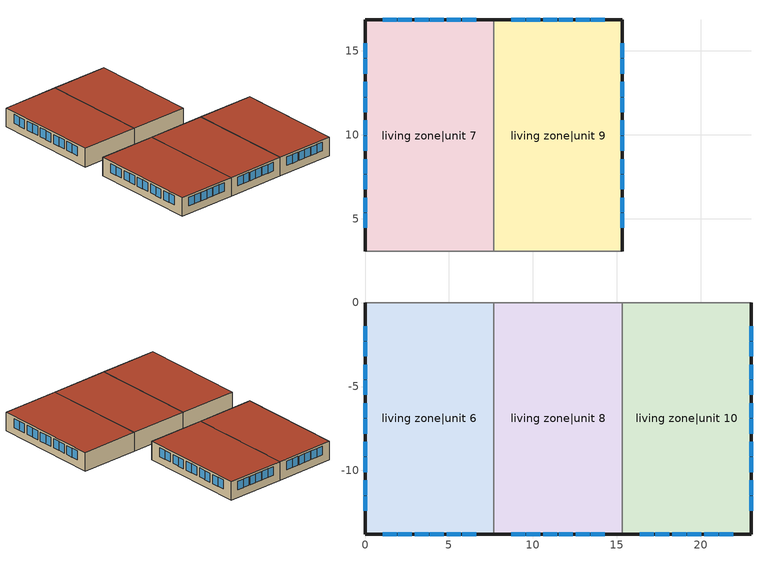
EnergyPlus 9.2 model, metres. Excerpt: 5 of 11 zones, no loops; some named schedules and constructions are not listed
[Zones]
living zone|unit 10
 floor to living zone|unit 5 (FloorFinUninsFin): 15.33,-13.8 15.33,0 22.99,0 22.99,-13.8 z2.44
 wall outside (WallExtInsFin): 15.33,-13.8 22.99,-13.8 22.99,0 z2.44:4.88
 wall adiabatic (WallIntFinUninsFin): 22.99,0 15.33,0 z2.44:4.88
 wall to living zone|unit 8 (WallIntFinUninsFin): 15.33,0 15.33,-13.8 z2.44:4.88
 window (WindowConstruction): 22.99,-12.4 22.99,-11.53 / 22.99,-2.27 22.99,-1.4 / 22.99,-11.47 22.99,-10.6 / 22.99,-10.1 22.99,-9.23 / 22.99,-9.17 22.99,-8.3 / 22.99,-7.8 22.99,-6.93 / 22.99,-6.87 22.99,-6 / 22.99,-5.5 22.99,-4.63 / 22.99,-4.57 22.99,-3.7 / 22.99,-3.2 22.99,-2.33 z3.41:4.57; 16.38,-13.8 17.21,-13.8 / 17.27,-13.8 18.11,-13.8 / 18.29,-13.8 19.13,-13.8 / 19.19,-13.8 20.03,-13.8 / 20.21,-13.8 21.05,-13.8 / 21.11,-13.8 21.94,-13.8 z3.46:4.57
 roof outside (RoofFinInsExt): 22.99,-13.8 22.99,0 15.33,0 15.33,-13.8 z4.88
living zone|unit 6
 floor to living zone (FloorFinUninsFin): 0,-13.8 0,0 7.66,0 7.66,-13.8 z2.44
 wall outside (WallExtInsFin): 0,0 0,-13.8 7.66,-13.8 z2.44:4.88
 wall adiabatic (WallIntFinUninsFin): 7.66,0 0,0 z2.44:4.88
 wall to living zone|unit 8 (WallIntFinUninsFin Reversed): 7.66,-13.8 7.66,0 z2.44:4.88
 window (WindowConstruction): 1.05,-13.8 1.89,-13.8 / 1.95,-13.8 2.78,-13.8 / 2.96,-13.8 3.8,-13.8 / 3.86,-13.8 4.7,-13.8 / 4.88,-13.8 5.72,-13.8 / 5.78,-13.8 6.62,-13.8 z3.46:4.57; 0,-1.4 0,-2.27 / 0,-11.53 0,-12.4 / 0,-2.33 0,-3.2 / 0,-3.7 0,-4.57 / 0,-4.63 0,-5.5 / 0,-6 0,-6.87 / 0,-6.93 0,-7.8 / 0,-8.3 0,-9.17 / 0,-9.23 0,-10.1 / 0,-10.6 0,-11.47 z3.41:4.57
 roof outside (RoofFinInsExt): 7.66,-13.8 7.66,0 0,0 0,-13.8 z4.88
living zone|unit 7
 floor to living zone|unit 2 (FloorFinUninsFin): 0,3.05 0,16.84 7.66,16.84 7.66,3.05 z2.44
 wall outside (WallExtInsFin): 7.66,16.84 0,16.84 0,3.05 z2.44:4.88
 wall to living zone|unit 9 (WallIntFinUninsFin Reversed): 7.66,3.05 7.66,16.84 z2.44:4.88
 wall adiabatic (WallIntFinUninsFin): 0,3.05 7.66,3.05 z2.44:4.88
 window (WindowConstruction): 0,15.44 0,14.57 / 0,5.32 0,4.45 / 0,14.51 0,13.64 / 0,13.15 0,12.28 / 0,12.21 0,11.34 / 0,10.85 0,9.98 / 0,9.92 0,9.04 / 0,8.55 0,7.68 / 0,7.62 0,6.75 / 0,6.25 0,5.38 z3.41:4.57; 6.62,16.84 5.78,16.84 / 5.72,16.84 4.88,16.84 / 4.7,16.84 3.86,16.84 / 3.8,16.84 2.96,16.84 / 2.78,16.84 1.95,16.84 / 1.89,16.84 1.05,16.84 z3.46:4.57
 roof outside (RoofFinInsExt): 7.66,3.05 7.66,16.84 0,16.84 0,3.05 z4.88
living zone|unit 8
 floor to living zone|unit 3 (FloorFinUninsFin): 7.66,-13.8 7.66,0 15.33,0 15.33,-13.8 z2.44
 wall outside (WallExtInsFin): 7.66,-13.8 15.33,-13.8 z2.44:4.88
 wall adiabatic (WallIntFinUninsFin): 15.33,0 7.66,0 z2.44:4.88
 window (WindowConstruction): 8.71,-13.8 9.55,-13.8 / 9.61,-13.8 10.45,-13.8 / 10.63,-13.8 11.47,-13.8 / 11.53,-13.8 12.36,-13.8 / 12.54,-13.8 13.38,-13.8 / 13.44,-13.8 14.28,-13.8 z3.46:4.57
 roof outside (RoofFinInsExt): 15.33,-13.8 15.33,0 7.66,0 7.66,-13.8 z4.88
living zone|unit 9
 floor to living zone|unit 4 (FloorFinUninsFin): 7.66,3.05 7.66,16.84 15.33,16.84 15.33,3.05 z2.44
 wall outside (WallExtInsFin): 15.33,3.05 15.33,16.84 7.66,16.84 z2.44:4.88
 wall adiabatic (WallIntFinUninsFin): 7.66,3.05 15.33,3.05 z2.44:4.88
 window (WindowConstruction): 14.28,16.84 13.44,16.84 / 13.38,16.84 12.54,16.84 / 12.36,16.84 11.53,16.84 / 11.47,16.84 10.63,16.84 / 10.45,16.84 9.61,16.84 / 9.55,16.84 8.71,16.84 z3.46:4.57; 15.33,4.45 15.33,5.32 / 15.33,14.57 15.33,15.44 / 15.33,5.38 15.33,6.25 / 15.33,6.75 15.33,7.62 / 15.33,7.68 15.33,8.55 / 15.33,9.04 15.33,9.92 / 15.33,9.98 15.33,10.85 / 15.33,11.34 15.33,12.21 / 15.33,12.28 15.33,13.15 / 15.33,13.64 15.33,14.51 z3.41:4.57
 roof outside (RoofFinInsExt): 15.33,3.05 15.33,16.84 7.66,16.84 7.66,3.05 z4.88
[Schedule:Week:Daily]
res ceil fan|unit 7 schedule Week Rule - Mar4-Mar31: res ceil fan|unit 7 schedule allday3, res ceil fan|unit 7 schedule allday3, res ceil fan|unit 7 schedule allday3, res ceil fan|unit 7 schedule allday3, res ceil fan|unit 7 schedule allday3, res ceil fan|unit 7 schedule allday3, res ceil fan|unit 7 schedule allday3, Schedule Day 11, Schedule Day 11, Schedule Day 11, Schedule Day 11, Schedule Day 11
res ceil fan|unit 7 schedule Week Rule - Apr1-Apr28: res ceil fan|unit 7 schedule allday4, res ceil fan|unit 7 schedule allday4, res ceil fan|unit 7 schedule allday4, res ceil fan|unit 7 schedule allday4, res ceil fan|unit 7 schedule allday4, res ceil fan|unit 7 schedule allday4, res ceil fan|unit 7 schedule allday4, Schedule Day 11, Schedule Day 11, Schedule Day 11, Schedule Day 11, Schedule Day 11
res ceil fan|unit 7 schedule Week Rule - Apr29-May5: res ceil fan|unit 7 schedule allday4, res ceil fan|unit 7 schedule allday4, res ceil fan|unit 7 schedule allday5, res ceil fan|unit 7 schedule allday5, res ceil fan|unit 7 schedule allday5, res ceil fan|unit 7 schedule allday5, res ceil fan|unit 7 schedule allday5, Schedule Day 11, Schedule Day 11, Schedule Day 11, Schedule Day 11, Schedule Day 11
res ceil fan|unit 7 schedule Week Rule - May6-May26: res ceil fan|unit 7 schedule allday5, res ceil fan|unit 7 schedule allday5, res ceil fan|unit 7 schedule allday5, res ceil fan|unit 7 schedule allday5, res ceil fan|unit 7 schedule allday5, res ceil fan|unit 7 schedule allday5, res ceil fan|unit 7 schedule allday5, Schedule Day 11, Schedule Day 11, Schedule Day 11, Schedule Day 11, Schedule Day 11
res ceil fan|unit 7 schedule Week Rule - May27-Jun2: res ceil fan|unit 7 schedule allday5, res ceil fan|unit 7 schedule allday5, res ceil fan|unit 7 schedule allday5, res ceil fan|unit 7 schedule allday5, res ceil fan|unit 7 schedule allday5, res ceil fan|unit 7 schedule allday6, res ceil fan|unit 7 schedule allday6, Schedule Day 11, Schedule Day 11, Schedule Day 11, Schedule Day 11, Schedule Day 11
res ceil fan|unit 7 schedule Week Rule - Jun3-Jun30: res ceil fan|unit 7 schedule allday6, res ceil fan|unit 7 schedule allday6, res ceil fan|unit 7 schedule allday6, res ceil fan|unit 7 schedule allday6, res ceil fan|unit 7 schedule allday6, res ceil fan|unit 7 schedule allday6, res ceil fan|unit 7 schedule allday6, Schedule Day 11, Schedule Day 11, Schedule Day 11, Schedule Day 11, Schedule Day 11
res ceil fan|unit 7 schedule Week Rule - Jul1-Jul28: res ceil fan|unit 7 schedule allday7, res ceil fan|unit 7 schedule allday7, res ceil fan|unit 7 schedule allday7, res ceil fan|unit 7 schedule allday7, res ceil fan|unit 7 schedule allday7, res ceil fan|unit 7 schedule allday7, res ceil fan|unit 7 schedule allday7, Schedule Day 11, Schedule Day 11, Schedule Day 11, Schedule Day 11, Schedule Day 11
res ceil fan|unit 7 schedule Week Rule - Jul29-Aug4: res ceil fan|unit 7 schedule allday7, res ceil fan|unit 7 schedule allday7, res ceil fan|unit 7 schedule allday7, res ceil fan|unit 7 schedule allday8, res ceil fan|unit 7 schedule allday8, res ceil fan|unit 7 schedule allday8, res ceil fan|unit 7 schedule allday8, Schedule Day 11, Schedule Day 11, Schedule Day 11, Schedule Day 11, Schedule Day 11
res ceil fan|unit 7 schedule Week Rule - Aug5-Aug25: res ceil fan|unit 7 schedule allday8, res ceil fan|unit 7 schedule allday8, res ceil fan|unit 7 schedule allday8, res ceil fan|unit 7 schedule allday8, res ceil fan|unit 7 schedule allday8, res ceil fan|unit 7 schedule allday8, res ceil fan|unit 7 schedule allday8, Schedule Day 11, Schedule Day 11, Schedule Day 11, Schedule Day 11, Schedule Day 11
res ceil fan|unit 7 schedule Week Rule - Aug26-Sep1: res ceil fan|unit 7 schedule allday8, res ceil fan|unit 7 schedule allday8, res ceil fan|unit 7 schedule allday8, res ceil fan|unit 7 schedule allday8, res ceil fan|unit 7 schedule allday8, res ceil fan|unit 7 schedule allday8, res ceil fan|unit 7 schedule allday9, Schedule Day 11, Schedule Day 11, Schedule Day 11, Schedule Day 11, Schedule Day 11
res ceil fan|unit 7 schedule Week Rule - Sep2-Sep29: res ceil fan|unit 7 schedule allday9, res ceil fan|unit 7 schedule allday9, res ceil fan|unit 7 schedule allday9, res ceil fan|unit 7 schedule allday9, res ceil fan|unit 7 schedule allday9, res ceil fan|unit 7 schedule allday9, res ceil fan|unit 7 schedule allday9, Schedule Day 11, Schedule Day 11, Schedule Day 11, Schedule Day 11, Schedule Day 11
res ceil fan|unit 7 schedule Week Rule - Sep30-Oct6: res ceil fan|unit 7 schedule allday9, res ceil fan|unit 7 schedule allday10, res ceil fan|unit 7 schedule allday10, res ceil fan|unit 7 schedule allday10, res ceil fan|unit 7 schedule allday10, res ceil fan|unit 7 schedule allday10, res ceil fan|unit 7 schedule allday10, Schedule Day 11, Schedule Day 11, Schedule Day 11, Schedule Day 11, Schedule Day 11
res ceil fan|unit 7 schedule Week Rule - Oct7-Oct27: res ceil fan|unit 7 schedule allday10, res ceil fan|unit 7 schedule allday10, res ceil fan|unit 7 schedule allday10, res ceil fan|unit 7 schedule allday10, res ceil fan|unit 7 schedule allday10, res ceil fan|unit 7 schedule allday10, res ceil fan|unit 7 schedule allday10, Schedule Day 11, Schedule Day 11, Schedule Day 11, Schedule Day 11, Schedule Day 11
res ceil fan|unit 7 schedule Week Rule - Oct28-Nov3: res ceil fan|unit 7 schedule allday10, res ceil fan|unit 7 schedule allday10, res ceil fan|unit 7 schedule allday10, res ceil fan|unit 7 schedule allday10, res ceil fan|unit 7 schedule allday11, res ceil fan|unit 7 schedule allday11, res ceil fan|unit 7 schedule allday11, Schedule Day 11, Schedule Day 11, Schedule Day 11, Schedule Day 11, Schedule Day 11
res ceil fan|unit 7 schedule Week Rule - Nov4-Nov24: res ceil fan|unit 7 schedule allday11, res ceil fan|unit 7 schedule allday11, res ceil fan|unit 7 schedule allday11, res ceil fan|unit 7 schedule allday11, res ceil fan|unit 7 schedule allday11, res ceil fan|unit 7 schedule allday11, res ceil fan|unit 7 schedule allday11, Schedule Day 11, Schedule Day 11, Schedule Day 11, Schedule Day 11, Schedule Day 11
res ceil fan|unit 7 schedule Week Rule - Nov25-Dec1: res ceil fan|unit 7 schedule allday11, res ceil fan|unit 7 schedule allday11, res ceil fan|unit 7 schedule allday11, res ceil fan|unit 7 schedule allday11, res ceil fan|unit 7 schedule allday11, res ceil fan|unit 7 schedule allday11, res ceil fan|unit 7 schedule allday12, Schedule Day 11, Schedule Day 11, Schedule Day 11, Schedule Day 11, Schedule Day 11
res ceil fan|unit 7 schedule Week Rule - Dec2-Dec31: res ceil fan|unit 7 schedule allday12, res ceil fan|unit 7 schedule allday12, res ceil fan|unit 7 schedule allday12, res ceil fan|unit 7 schedule allday12, res ceil fan|unit 7 schedule allday12, res ceil fan|unit 7 schedule allday12, res ceil fan|unit 7 schedule allday12, Schedule Day 11, Schedule Day 11, Schedule Day 11, Schedule Day 11, Schedule Day 11
res ceil fan|unit 8 schedule Week Rule - Jan1-Jan6: Schedule Day 12, res ceil fan|unit 8 schedule allday1, res ceil fan|unit 8 schedule allday1, res ceil fan|unit 8 schedule allday1, res ceil fan|unit 8 schedule allday1, res ceil fan|unit 8 schedule allday1, res ceil fan|unit 8 schedule allday1, Schedule Day 12, Schedule Day 12, Schedule Day 12, Schedule Day 12, Schedule Day 12
res ceil fan|unit 8 schedule Week Rule - Jan7-Jan27: res ceil fan|unit 8 schedule allday1, res ceil fan|unit 8 schedule allday1, res ceil fan|unit 8 schedule allday1, res ceil fan|unit 8 schedule allday1, res ceil fan|unit 8 schedule allday1, res ceil fan|unit 8 schedule allday1, res ceil fan|unit 8 schedule allday1, Schedule Day 12, Schedule Day 12, Schedule Day 12, Schedule Day 12, Schedule Day 12
res ceil fan|unit 8 schedule Week Rule - Jan28-Feb3: res ceil fan|unit 8 schedule allday1, res ceil fan|unit 8 schedule allday1, res ceil fan|unit 8 schedule allday1, res ceil fan|unit 8 schedule allday1, res ceil fan|unit 8 schedule allday2, res ceil fan|unit 8 schedule allday2, res ceil fan|unit 8 schedule allday2, Schedule Day 12, Schedule Day 12, Schedule Day 12, Schedule Day 12, Schedule Day 12
res ceil fan|unit 8 schedule Week Rule - Feb4-Feb24: res ceil fan|unit 8 schedule allday2, res ceil fan|unit 8 schedule allday2, res ceil fan|unit 8 schedule allday2, res ceil fan|unit 8 schedule allday2, res ceil fan|unit 8 schedule allday2, res ceil fan|unit 8 schedule allday2, res ceil fan|unit 8 schedule allday2, Schedule Day 12, Schedule Day 12, Schedule Day 12, Schedule Day 12, Schedule Day 12
res ceil fan|unit 8 schedule Week Rule - Feb25-Mar3: res ceil fan|unit 8 schedule allday2, res ceil fan|unit 8 schedule allday2, res ceil fan|unit 8 schedule allday2, res ceil fan|unit 8 schedule allday2, res ceil fan|unit 8 schedule allday3, res ceil fan|unit 8 schedule allday3, res ceil fan|unit 8 schedule allday3, Schedule Day 12, Schedule Day 12, Schedule Day 12, Schedule Day 12, Schedule Day 12
res ceil fan|unit 8 schedule Week Rule - Mar4-Mar31: res ceil fan|unit 8 schedule allday3, res ceil fan|unit 8 schedule allday3, res ceil fan|unit 8 schedule allday3, res ceil fan|unit 8 schedule allday3, res ceil fan|unit 8 schedule allday3, res ceil fan|unit 8 schedule allday3, res ceil fan|unit 8 schedule allday3, Schedule Day 12, Schedule Day 12, Schedule Day 12, Schedule Day 12, Schedule Day 12
res ceil fan|unit 8 schedule Week Rule - Apr1-Apr28: res ceil fan|unit 8 schedule allday4, res ceil fan|unit 8 schedule allday4, res ceil fan|unit 8 schedule allday4, res ceil fan|unit 8 schedule allday4, res ceil fan|unit 8 schedule allday4, res ceil fan|unit 8 schedule allday4, res ceil fan|unit 8 schedule allday4, Schedule Day 12, Schedule Day 12, Schedule Day 12, Schedule Day 12, Schedule Day 12
res ceil fan|unit 8 schedule Week Rule - Apr29-May5: res ceil fan|unit 8 schedule allday4, res ceil fan|unit 8 schedule allday4, res ceil fan|unit 8 schedule allday5, res ceil fan|unit 8 schedule allday5, res ceil fan|unit 8 schedule allday5, res ceil fan|unit 8 schedule allday5, res ceil fan|unit 8 schedule allday5, Schedule Day 12, Schedule Day 12, Schedule Day 12, Schedule Day 12, Schedule Day 12
res ceil fan|unit 8 schedule Week Rule - May6-May26: res ceil fan|unit 8 schedule allday5, res ceil fan|unit 8 schedule allday5, res ceil fan|unit 8 schedule allday5, res ceil fan|unit 8 schedule allday5, res ceil fan|unit 8 schedule allday5, res ceil fan|unit 8 schedule allday5, res ceil fan|unit 8 schedule allday5, Schedule Day 12, Schedule Day 12, Schedule Day 12, Schedule Day 12, Schedule Day 12
res ceil fan|unit 8 schedule Week Rule - May27-Jun2: res ceil fan|unit 8 schedule allday5, res ceil fan|unit 8 schedule allday5, res ceil fan|unit 8 schedule allday5, res ceil fan|unit 8 schedule allday5, res ceil fan|unit 8 schedule allday5, res ceil fan|unit 8 schedule allday6, res ceil fan|unit 8 schedule allday6, Schedule Day 12, Schedule Day 12, Schedule Day 12, Schedule Day 12, Schedule Day 12
res ceil fan|unit 8 schedule Week Rule - Jun3-Jun30: res ceil fan|unit 8 schedule allday6, res ceil fan|unit 8 schedule allday6, res ceil fan|unit 8 schedule allday6, res ceil fan|unit 8 schedule allday6, res ceil fan|unit 8 schedule allday6, res ceil fan|unit 8 schedule allday6, res ceil fan|unit 8 schedule allday6, Schedule Day 12, Schedule Day 12, Schedule Day 12, Schedule Day 12, Schedule Day 12
res ceil fan|unit 8 schedule Week Rule - Jul1-Jul28: res ceil fan|unit 8 schedule allday7, res ceil fan|unit 8 schedule allday7, res ceil fan|unit 8 schedule allday7, res ceil fan|unit 8 schedule allday7, res ceil fan|unit 8 schedule allday7, res ceil fan|unit 8 schedule allday7, res ceil fan|unit 8 schedule allday7, Schedule Day 12, Schedule Day 12, Schedule Day 12, Schedule Day 12, Schedule Day 12
res ceil fan|unit 8 schedule Week Rule - Jul29-Aug4: res ceil fan|unit 8 schedule allday7, res ceil fan|unit 8 schedule allday7, res ceil fan|unit 8 schedule allday7, res ceil fan|unit 8 schedule allday8, res ceil fan|unit 8 schedule allday8, res ceil fan|unit 8 schedule allday8, res ceil fan|unit 8 schedule allday8, Schedule Day 12, Schedule Day 12, Schedule Day 12, Schedule Day 12, Schedule Day 12
res ceil fan|unit 8 schedule Week Rule - Aug5-Aug25: res ceil fan|unit 8 schedule allday8, res ceil fan|unit 8 schedule allday8, res ceil fan|unit 8 schedule allday8, res ceil fan|unit 8 schedule allday8, res ceil fan|unit 8 schedule allday8, res ceil fan|unit 8 schedule allday8, res ceil fan|unit 8 schedule allday8, Schedule Day 12, Schedule Day 12, Schedule Day 12, Schedule Day 12, Schedule Day 12
res ceil fan|unit 8 schedule Week Rule - Aug26-Sep1: res ceil fan|unit 8 schedule allday8, res ceil fan|unit 8 schedule allday8, res ceil fan|unit 8 schedule allday8, res ceil fan|unit 8 schedule allday8, res ceil fan|unit 8 schedule allday8, res ceil fan|unit 8 schedule allday8, res ceil fan|unit 8 schedule allday9, Schedule Day 12, Schedule Day 12, Schedule Day 12, Schedule Day 12, Schedule Day 12
res ceil fan|unit 8 schedule Week Rule - Sep2-Sep29: res ceil fan|unit 8 schedule allday9, res ceil fan|unit 8 schedule allday9, res ceil fan|unit 8 schedule allday9, res ceil fan|unit 8 schedule allday9, res ceil fan|unit 8 schedule allday9, res ceil fan|unit 8 schedule allday9, res ceil fan|unit 8 schedule allday9, Schedule Day 12, Schedule Day 12, Schedule Day 12, Schedule Day 12, Schedule Day 12
res ceil fan|unit 8 schedule Week Rule - Sep30-Oct6: res ceil fan|unit 8 schedule allday9, res ceil fan|unit 8 schedule allday10, res ceil fan|unit 8 schedule allday10, res ceil fan|unit 8 schedule allday10, res ceil fan|unit 8 schedule allday10, res ceil fan|unit 8 schedule allday10, res ceil fan|unit 8 schedule allday10, Schedule Day 12, Schedule Day 12, Schedule Day 12, Schedule Day 12, Schedule Day 12
res ceil fan|unit 8 schedule Week Rule - Oct7-Oct27: res ceil fan|unit 8 schedule allday10, res ceil fan|unit 8 schedule allday10, res ceil fan|unit 8 schedule allday10, res ceil fan|unit 8 schedule allday10, res ceil fan|unit 8 schedule allday10, res ceil fan|unit 8 schedule allday10, res ceil fan|unit 8 schedule allday10, Schedule Day 12, Schedule Day 12, Schedule Day 12, Schedule Day 12, Schedule Day 12
res ceil fan|unit 8 schedule Week Rule - Oct28-Nov3: res ceil fan|unit 8 schedule allday10, res ceil fan|unit 8 schedule allday10, res ceil fan|unit 8 schedule allday10, res ceil fan|unit 8 schedule allday10, res ceil fan|unit 8 schedule allday11, res ceil fan|unit 8 schedule allday11, res ceil fan|unit 8 schedule allday11, Schedule Day 12, Schedule Day 12, Schedule Day 12, Schedule Day 12, Schedule Day 12
res ceil fan|unit 8 schedule Week Rule - Nov4-Nov24: res ceil fan|unit 8 schedule allday11, res ceil fan|unit 8 schedule allday11, res ceil fan|unit 8 schedule allday11, res ceil fan|unit 8 schedule allday11, res ceil fan|unit 8 schedule allday11, res ceil fan|unit 8 schedule allday11, res ceil fan|unit 8 schedule allday11, Schedule Day 12, Schedule Day 12, Schedule Day 12, Schedule Day 12, Schedule Day 12
res ceil fan|unit 8 schedule Week Rule - Nov25-Dec1: res ceil fan|unit 8 schedule allday11, res ceil fan|unit 8 schedule allday11, res ceil fan|unit 8 schedule allday11, res ceil fan|unit 8 schedule allday11, res ceil fan|unit 8 schedule allday11, res ceil fan|unit 8 schedule allday11, res ceil fan|unit 8 schedule allday12, Schedule Day 12, Schedule Day 12, Schedule Day 12, Schedule Day 12, Schedule Day 12
res ceil fan|unit 8 schedule Week Rule - Dec2-Dec31: res ceil fan|unit 8 schedule allday12, res ceil fan|unit 8 schedule allday12, res ceil fan|unit 8 schedule allday12, res ceil fan|unit 8 schedule allday12, res ceil fan|unit 8 schedule allday12, res ceil fan|unit 8 schedule allday12, res ceil fan|unit 8 schedule allday12, Schedule Day 12, Schedule Day 12, Schedule Day 12, Schedule Day 12, Schedule Day 12
res ceil fan|unit 9 schedule Week Rule - Jan1-Jan6: Schedule Day 13, res ceil fan|unit 9 schedule allday1, res ceil fan|unit 9 schedule allday1, res ceil fan|unit 9 schedule allday1, res ceil fan|unit 9 schedule allday1, res ceil fan|unit 9 schedule allday1, res ceil fan|unit 9 schedule allday1, Schedule Day 13, Schedule Day 13, Schedule Day 13, Schedule Day 13, Schedule Day 13
res ceil fan|unit 9 schedule Week Rule - Jan7-Jan27: res ceil fan|unit 9 schedule allday1, res ceil fan|unit 9 schedule allday1, res ceil fan|unit 9 schedule allday1, res ceil fan|unit 9 schedule allday1, res ceil fan|unit 9 schedule allday1, res ceil fan|unit 9 schedule allday1, res ceil fan|unit 9 schedule allday1, Schedule Day 13, Schedule Day 13, Schedule Day 13, Schedule Day 13, Schedule Day 13
res ceil fan|unit 9 schedule Week Rule - Jan28-Feb3: res ceil fan|unit 9 schedule allday1, res ceil fan|unit 9 schedule allday1, res ceil fan|unit 9 schedule allday1, res ceil fan|unit 9 schedule allday1, res ceil fan|unit 9 schedule allday2, res ceil fan|unit 9 schedule allday2, res ceil fan|unit 9 schedule allday2, Schedule Day 13, Schedule Day 13, Schedule Day 13, Schedule Day 13, Schedule Day 13
res ceil fan|unit 9 schedule Week Rule - Feb4-Feb24: res ceil fan|unit 9 schedule allday2, res ceil fan|unit 9 schedule allday2, res ceil fan|unit 9 schedule allday2, res ceil fan|unit 9 schedule allday2, res ceil fan|unit 9 schedule allday2, res ceil fan|unit 9 schedule allday2, res ceil fan|unit 9 schedule allday2, Schedule Day 13, Schedule Day 13, Schedule Day 13, Schedule Day 13, Schedule Day 13
res ceil fan|unit 9 schedule Week Rule - Feb25-Mar3: res ceil fan|unit 9 schedule allday2, res ceil fan|unit 9 schedule allday2, res ceil fan|unit 9 schedule allday2, res ceil fan|unit 9 schedule allday2, res ceil fan|unit 9 schedule allday3, res ceil fan|unit 9 schedule allday3, res ceil fan|unit 9 schedule allday3, Schedule Day 13, Schedule Day 13, Schedule Day 13, Schedule Day 13, Schedule Day 13
res ceil fan|unit 9 schedule Week Rule - Mar4-Mar31: res ceil fan|unit 9 schedule allday3, res ceil fan|unit 9 schedule allday3, res ceil fan|unit 9 schedule allday3, res ceil fan|unit 9 schedule allday3, res ceil fan|unit 9 schedule allday3, res ceil fan|unit 9 schedule allday3, res ceil fan|unit 9 schedule allday3, Schedule Day 13, Schedule Day 13, Schedule Day 13, Schedule Day 13, Schedule Day 13
res ceil fan|unit 9 schedule Week Rule - Apr1-Apr28: res ceil fan|unit 9 schedule allday4, res ceil fan|unit 9 schedule allday4, res ceil fan|unit 9 schedule allday4, res ceil fan|unit 9 schedule allday4, res ceil fan|unit 9 schedule allday4, res ceil fan|unit 9 schedule allday4, res ceil fan|unit 9 schedule allday4, Schedule Day 13, Schedule Day 13, Schedule Day 13, Schedule Day 13, Schedule Day 13
res ceil fan|unit 9 schedule Week Rule - Apr29-May5: res ceil fan|unit 9 schedule allday4, res ceil fan|unit 9 schedule allday4, res ceil fan|unit 9 schedule allday5, res ceil fan|unit 9 schedule allday5, res ceil fan|unit 9 schedule allday5, res ceil fan|unit 9 schedule allday5, res ceil fan|unit 9 schedule allday5, Schedule Day 13, Schedule Day 13, Schedule Day 13, Schedule Day 13, Schedule Day 13
res ceil fan|unit 9 schedule Week Rule - May6-May26: res ceil fan|unit 9 schedule allday5, res ceil fan|unit 9 schedule allday5, res ceil fan|unit 9 schedule allday5, res ceil fan|unit 9 schedule allday5, res ceil fan|unit 9 schedule allday5, res ceil fan|unit 9 schedule allday5, res ceil fan|unit 9 schedule allday5, Schedule Day 13, Schedule Day 13, Schedule Day 13, Schedule Day 13, Schedule Day 13
res ceil fan|unit 9 schedule Week Rule - May27-Jun2: res ceil fan|unit 9 schedule allday5, res ceil fan|unit 9 schedule allday5, res ceil fan|unit 9 schedule allday5, res ceil fan|unit 9 schedule allday5, res ceil fan|unit 9 schedule allday5, res ceil fan|unit 9 schedule allday6, res ceil fan|unit 9 schedule allday6, Schedule Day 13, Schedule Day 13, Schedule Day 13, Schedule Day 13, Schedule Day 13
res ceil fan|unit 9 schedule Week Rule - Jun3-Jun30: res ceil fan|unit 9 schedule allday6, res ceil fan|unit 9 schedule allday6, res ceil fan|unit 9 schedule allday6, res ceil fan|unit 9 schedule allday6, res ceil fan|unit 9 schedule allday6, res ceil fan|unit 9 schedule allday6, res ceil fan|unit 9 schedule allday6, Schedule Day 13, Schedule Day 13, Schedule Day 13, Schedule Day 13, Schedule Day 13
res ceil fan|unit 9 schedule Week Rule - Jul1-Jul28: res ceil fan|unit 9 schedule allday7, res ceil fan|unit 9 schedule allday7, res ceil fan|unit 9 schedule allday7, res ceil fan|unit 9 schedule allday7, res ceil fan|unit 9 schedule allday7, res ceil fan|unit 9 schedule allday7, res ceil fan|unit 9 schedule allday7, Schedule Day 13, Schedule Day 13, Schedule Day 13, Schedule Day 13, Schedule Day 13
res ceil fan|unit 9 schedule Week Rule - Jul29-Aug4: res ceil fan|unit 9 schedule allday7, res ceil fan|unit 9 schedule allday7, res ceil fan|unit 9 schedule allday7, res ceil fan|unit 9 schedule allday8, res ceil fan|unit 9 schedule allday8, res ceil fan|unit 9 schedule allday8, res ceil fan|unit 9 schedule allday8, Schedule Day 13, Schedule Day 13, Schedule Day 13, Schedule Day 13, Schedule Day 13
res ceil fan|unit 9 schedule Week Rule - Aug5-Aug25: res ceil fan|unit 9 schedule allday8, res ceil fan|unit 9 schedule allday8, res ceil fan|unit 9 schedule allday8, res ceil fan|unit 9 schedule allday8, res ceil fan|unit 9 schedule allday8, res ceil fan|unit 9 schedule allday8, res ceil fan|unit 9 schedule allday8, Schedule Day 13, Schedule Day 13, Schedule Day 13, Schedule Day 13, Schedule Day 13
res ceil fan|unit 9 schedule Week Rule - Aug26-Sep1: res ceil fan|unit 9 schedule allday8, res ceil fan|unit 9 schedule allday8, res ceil fan|unit 9 schedule allday8, res ceil fan|unit 9 schedule allday8, res ceil fan|unit 9 schedule allday8, res ceil fan|unit 9 schedule allday8, res ceil fan|unit 9 schedule allday9, Schedule Day 13, Schedule Day 13, Schedule Day 13, Schedule Day 13, Schedule Day 13
res ceil fan|unit 9 schedule Week Rule - Sep2-Sep29: res ceil fan|unit 9 schedule allday9, res ceil fan|unit 9 schedule allday9, res ceil fan|unit 9 schedule allday9, res ceil fan|unit 9 schedule allday9, res ceil fan|unit 9 schedule allday9, res ceil fan|unit 9 schedule allday9, res ceil fan|unit 9 schedule allday9, Schedule Day 13, Schedule Day 13, Schedule Day 13, Schedule Day 13, Schedule Day 13
res ceil fan|unit 9 schedule Week Rule - Sep30-Oct6: res ceil fan|unit 9 schedule allday9, res ceil fan|unit 9 schedule allday10, res ceil fan|unit 9 schedule allday10, res ceil fan|unit 9 schedule allday10, res ceil fan|unit 9 schedule allday10, res ceil fan|unit 9 schedule allday10, res ceil fan|unit 9 schedule allday10, Schedule Day 13, Schedule Day 13, Schedule Day 13, Schedule Day 13, Schedule Day 13
res ceil fan|unit 9 schedule Week Rule - Oct7-Oct27: res ceil fan|unit 9 schedule allday10, res ceil fan|unit 9 schedule allday10, res ceil fan|unit 9 schedule allday10, res ceil fan|unit 9 schedule allday10, res ceil fan|unit 9 schedule allday10, res ceil fan|unit 9 schedule allday10, res ceil fan|unit 9 schedule allday10, Schedule Day 13, Schedule Day 13, Schedule Day 13, Schedule Day 13, Schedule Day 13
res ceil fan|unit 9 schedule Week Rule - Oct28-Nov3: res ceil fan|unit 9 schedule allday10, res ceil fan|unit 9 schedule allday10, res ceil fan|unit 9 schedule allday10, res ceil fan|unit 9 schedule allday10, res ceil fan|unit 9 schedule allday11, res ceil fan|unit 9 schedule allday11, res ceil fan|unit 9 schedule allday11, Schedule Day 13, Schedule Day 13, Schedule Day 13, Schedule Day 13, Schedule Day 13
res ceil fan|unit 9 schedule Week Rule - Nov4-Nov24: res ceil fan|unit 9 schedule allday11, res ceil fan|unit 9 schedule allday11, res ceil fan|unit 9 schedule allday11, res ceil fan|unit 9 schedule allday11, res ceil fan|unit 9 schedule allday11, res ceil fan|unit 9 schedule allday11, res ceil fan|unit 9 schedule allday11, Schedule Day 13, Schedule Day 13, Schedule Day 13, Schedule Day 13, Schedule Day 13
res ceil fan|unit 9 schedule Week Rule - Nov25-Dec1: res ceil fan|unit 9 schedule allday11, res ceil fan|unit 9 schedule allday11, res ceil fan|unit 9 schedule allday11, res ceil fan|unit 9 schedule allday11, res ceil fan|unit 9 schedule allday11, res ceil fan|unit 9 schedule allday11, res ceil fan|unit 9 schedule allday12, Schedule Day 13, Schedule Day 13, Schedule Day 13, Schedule Day 13, Schedule Day 13
res ceil fan|unit 9 schedule Week Rule - Dec2-Dec31: res ceil fan|unit 9 schedule allday12, res ceil fan|unit 9 schedule allday12, res ceil fan|unit 9 schedule allday12, res ceil fan|unit 9 schedule allday12, res ceil fan|unit 9 schedule allday12, res ceil fan|unit 9 schedule allday12, res ceil fan|unit 9 schedule allday12, Schedule Day 13, Schedule Day 13, Schedule Day 13, Schedule Day 13, Schedule Day 13
res hot water distribution schedule Week Rule - Jan1-Jan6: Schedule Day 23, res hot water distribution schedule allday1, res hot water distribution schedule allday1, res hot water distribution schedule allday1, res hot water distribution schedule allday1, res hot water distribution schedule allday1, res hot water distribution schedule allday1, Schedule Day 23, Schedule Day 23, Schedule Day 23, Schedule Day 23, Schedule Day 23
res hot water distribution schedule Week Rule - Jan7-Jan27: res hot water distribution schedule allday1, res hot water distribution schedule allday1, res hot water distribution schedule allday1, res hot water distribution schedule allday1, res hot water distribution schedule allday1, res hot water distribution schedule allday1, res hot water distribution schedule allday1, Schedule Day 23, Schedule Day 23, Schedule Day 23, Schedule Day 23, Schedule Day 23
res hot water distribution schedule Week Rule - Jan28-Feb3: res hot water distribution schedule allday1, res hot water distribution schedule allday1, res hot water distribution schedule allday1, res hot water distribution schedule allday1, res hot water distribution schedule allday2, res hot water distribution schedule allday2, res hot water distribution schedule allday2, Schedule Day 23, Schedule Day 23, Schedule Day 23, Schedule Day 23, Schedule Day 23
res hot water distribution schedule Week Rule - Feb4-Feb24: res hot water distribution schedule allday2, res hot water distribution schedule allday2, res hot water distribution schedule allday2, res hot water distribution schedule allday2, res hot water distribution schedule allday2, res hot water distribution schedule allday2, res hot water distribution schedule allday2, Schedule Day 23, Schedule Day 23, Schedule Day 23, Schedule Day 23, Schedule Day 23
res hot water distribution schedule Week Rule - Feb25-Mar3: res hot water distribution schedule allday2, res hot water distribution schedule allday2, res hot water distribution schedule allday2, res hot water distribution schedule allday2, res hot water distribution schedule allday3, res hot water distribution schedule allday3, res hot water distribution schedule allday3, Schedule Day 23, Schedule Day 23, Schedule Day 23, Schedule Day 23, Schedule Day 23
res hot water distribution schedule Week Rule - Mar4-Mar31: res hot water distribution schedule allday3, res hot water distribution schedule allday3, res hot water distribution schedule allday3, res hot water distribution schedule allday3, res hot water distribution schedule allday3, res hot water distribution schedule allday3, res hot water distribution schedule allday3, Schedule Day 23, Schedule Day 23, Schedule Day 23, Schedule Day 23, Schedule Day 23
res hot water distribution schedule Week Rule - Apr1-Apr28: res hot water distribution schedule allday4, res hot water distribution schedule allday4, res hot water distribution schedule allday4, res hot water distribution schedule allday4, res hot water distribution schedule allday4, res hot water distribution schedule allday4, res hot water distribution schedule allday4, Schedule Day 23, Schedule Day 23, Schedule Day 23, Schedule Day 23, Schedule Day 23
res hot water distribution schedule Week Rule - Apr29-May5: res hot water distribution schedule allday4, res hot water distribution schedule allday4, res hot water distribution schedule allday5, res hot water distribution schedule allday5, res hot water distribution schedule allday5, res hot water distribution schedule allday5, res hot water distribution schedule allday5, Schedule Day 23, Schedule Day 23, Schedule Day 23, Schedule Day 23, Schedule Day 23
res hot water distribution schedule Week Rule - May6-May26: res hot water distribution schedule allday5, res hot water distribution schedule allday5, res hot water distribution schedule allday5, res hot water distribution schedule allday5, res hot water distribution schedule allday5, res hot water distribution schedule allday5, res hot water distribution schedule allday5, Schedule Day 23, Schedule Day 23, Schedule Day 23, Schedule Day 23, Schedule Day 23
res hot water distribution schedule Week Rule - May27-Jun2: res hot water distribution schedule allday5, res hot water distribution schedule allday5, res hot water distribution schedule allday5, res hot water distribution schedule allday5, res hot water distribution schedule allday5, res hot water distribution schedule allday6, res hot water distribution schedule allday6, Schedule Day 23, Schedule Day 23, Schedule Day 23, Schedule Day 23, Schedule Day 23
res hot water distribution schedule Week Rule - Jun3-Jun30: res hot water distribution schedule allday6, res hot water distribution schedule allday6, res hot water distribution schedule allday6, res hot water distribution schedule allday6, res hot water distribution schedule allday6, res hot water distribution schedule allday6, res hot water distribution schedule allday6, Schedule Day 23, Schedule Day 23, Schedule Day 23, Schedule Day 23, Schedule Day 23
res hot water distribution schedule Week Rule - Jul1-Jul28: res hot water distribution schedule allday7, res hot water distribution schedule allday7, res hot water distribution schedule allday7, res hot water distribution schedule allday7, res hot water distribution schedule allday7, res hot water distribution schedule allday7, res hot water distribution schedule allday7, Schedule Day 23, Schedule Day 23, Schedule Day 23, Schedule Day 23, Schedule Day 23
res hot water distribution schedule Week Rule - Jul29-Aug4: res hot water distribution schedule allday7, res hot water distribution schedule allday7, res hot water distribution schedule allday7, res hot water distribution schedule allday8, res hot water distribution schedule allday8, res hot water distribution schedule allday8, res hot water distribution schedule allday8, Schedule Day 23, Schedule Day 23, Schedule Day 23, Schedule Day 23, Schedule Day 23
res hot water distribution schedule Week Rule - Aug5-Aug25: res hot water distribution schedule allday8, res hot water distribution schedule allday8, res hot water distribution schedule allday8, res hot water distribution schedule allday8, res hot water distribution schedule allday8, res hot water distribution schedule allday8, res hot water distribution schedule allday8, Schedule Day 23, Schedule Day 23, Schedule Day 23, Schedule Day 23, Schedule Day 23
res hot water distribution schedule Week Rule - Aug26-Sep1: res hot water distribution schedule allday8, res hot water distribution schedule allday8, res hot water distribution schedule allday8, res hot water distribution schedule allday8, res hot water distribution schedule allday8, res hot water distribution schedule allday8, res hot water distribution schedule allday9, Schedule Day 23, Schedule Day 23, Schedule Day 23, Schedule Day 23, Schedule Day 23
res hot water distribution schedule Week Rule - Sep2-Sep29: res hot water distribution schedule allday9, res hot water distribution schedule allday9, res hot water distribution schedule allday9, res hot water distribution schedule allday9, res hot water distribution schedule allday9, res hot water distribution schedule allday9, res hot water distribution schedule allday9, Schedule Day 23, Schedule Day 23, Schedule Day 23, Schedule Day 23, Schedule Day 23
res hot water distribution schedule Week Rule - Sep30-Oct6: res hot water distribution schedule allday9, res hot water distribution schedule allday10, res hot water distribution schedule allday10, res hot water distribution schedule allday10, res hot water distribution schedule allday10, res hot water distribution schedule allday10, res hot water distribution schedule allday10, Schedule Day 23, Schedule Day 23, Schedule Day 23, Schedule Day 23, Schedule Day 23
res hot water distribution schedule Week Rule - Oct7-Oct27: res hot water distribution schedule allday10, res hot water distribution schedule allday10, res hot water distribution schedule allday10, res hot water distribution schedule allday10, res hot water distribution schedule allday10, res hot water distribution schedule allday10, res hot water distribution schedule allday10, Schedule Day 23, Schedule Day 23, Schedule Day 23, Schedule Day 23, Schedule Day 23
res hot water distribution schedule Week Rule - Oct28-Nov3: res hot water distribution schedule allday10, res hot water distribution schedule allday10, res hot water distribution schedule allday10, res hot water distribution schedule allday10, res hot water distribution schedule allday11, res hot water distribution schedule allday11, res hot water distribution schedule allday11, Schedule Day 23, Schedule Day 23, Schedule Day 23, Schedule Day 23, Schedule Day 23
res hot water distribution schedule Week Rule - Nov4-Nov24: res hot water distribution schedule allday11, res hot water distribution schedule allday11, res hot water distribution schedule allday11, res hot water distribution schedule allday11, res hot water distribution schedule allday11, res hot water distribution schedule allday11, res hot water distribution schedule allday11, Schedule Day 23, Schedule Day 23, Schedule Day 23, Schedule Day 23, Schedule Day 23
res hot water distribution schedule Week Rule - Nov25-Dec1: res hot water distribution schedule allday11, res hot water distribution schedule allday11, res hot water distribution schedule allday11, res hot water distribution schedule allday11, res hot water distribution schedule allday11, res hot water distribution schedule allday11, res hot water distribution schedule allday12, Schedule Day 23, Schedule Day 23, Schedule Day 23, Schedule Day 23, Schedule Day 23
res hot water distribution schedule Week Rule - Dec2-Dec31: res hot water distribution schedule allday12, res hot water distribution schedule allday12, res hot water distribution schedule allday12, res hot water distribution schedule allday12, res hot water distribution schedule allday12, res hot water distribution schedule allday12, res hot water distribution schedule allday12, Schedule Day 23, Schedule Day 23, Schedule Day 23, Schedule Day 23, Schedule Day 23
res hot water distribution|unit 10 schedule Week Rule - Jan1-Jan6: Schedule Day 32, res hot water distribution|unit 10 schedule allday1, res hot water distribution|unit 10 schedule allday1, res hot water distribution|unit 10 schedule allday1, res hot water distribution|unit 10 schedule allday1, res hot water distribution|unit 10 schedule allday1, res hot water distribution|unit 10 schedule allday1, Schedule Day 32, Schedule Day 32, Schedule Day 32, Schedule Day 32, Schedule Day 32
res hot water distribution|unit 10 schedule Week Rule - Jan7-Jan27: res hot water distribution|unit 10 schedule allday1, res hot water distribution|unit 10 schedule allday1, res hot water distribution|unit 10 schedule allday1, res hot water distribution|unit 10 schedule allday1, res hot water distribution|unit 10 schedule allday1, res hot water distribution|unit 10 schedule allday1, res hot water distribution|unit 10 schedule allday1, Schedule Day 32, Schedule Day 32, Schedule Day 32, Schedule Day 32, Schedule Day 32
res hot water distribution|unit 10 schedule Week Rule - Jan28-Feb3: res hot water distribution|unit 10 schedule allday1, res hot water distribution|unit 10 schedule allday1, res hot water distribution|unit 10 schedule allday1, res hot water distribution|unit 10 schedule allday1, res hot water distribution|unit 10 schedule allday2, res hot water distribution|unit 10 schedule allday2, res hot water distribution|unit 10 schedule allday2, Schedule Day 32, Schedule Day 32, Schedule Day 32, Schedule Day 32, Schedule Day 32
res hot water distribution|unit 10 schedule Week Rule - Feb4-Feb24: res hot water distribution|unit 10 schedule allday2, res hot water distribution|unit 10 schedule allday2, res hot water distribution|unit 10 schedule allday2, res hot water distribution|unit 10 schedule allday2, res hot water distribution|unit 10 schedule allday2, res hot water distribution|unit 10 schedule allday2, res hot water distribution|unit 10 schedule allday2, Schedule Day 32, Schedule Day 32, Schedule Day 32, Schedule Day 32, Schedule Day 32
res hot water distribution|unit 10 schedule Week Rule - Feb25-Mar3: res hot water distribution|unit 10 schedule allday2, res hot water distribution|unit 10 schedule allday2, res hot water distribution|unit 10 schedule allday2, res hot water distribution|unit 10 schedule allday2, res hot water distribution|unit 10 schedule allday3, res hot water distribution|unit 10 schedule allday3, res hot water distribution|unit 10 schedule allday3, Schedule Day 32, Schedule Day 32, Schedule Day 32, Schedule Day 32, Schedule Day 32
res hot water distribution|unit 10 schedule Week Rule - Mar4-Mar31: res hot water distribution|unit 10 schedule allday3, res hot water distribution|unit 10 schedule allday3, res hot water distribution|unit 10 schedule allday3, res hot water distribution|unit 10 schedule allday3, res hot water distribution|unit 10 schedule allday3, res hot water distribution|unit 10 schedule allday3, res hot water distribution|unit 10 schedule allday3, Schedule Day 32, Schedule Day 32, Schedule Day 32, Schedule Day 32, Schedule Day 32
res hot water distribution|unit 10 schedule Week Rule - Apr1-Apr28: res hot water distribution|unit 10 schedule allday4, res hot water distribution|unit 10 schedule allday4, res hot water distribution|unit 10 schedule allday4, res hot water distribution|unit 10 schedule allday4, res hot water distribution|unit 10 schedule allday4, res hot water distribution|unit 10 schedule allday4, res hot water distribution|unit 10 schedule allday4, Schedule Day 32, Schedule Day 32, Schedule Day 32, Schedule Day 32, Schedule Day 32
res hot water distribution|unit 10 schedule Week Rule - Apr29-May5: res hot water distribution|unit 10 schedule allday4, res hot water distribution|unit 10 schedule allday4, res hot water distribution|unit 10 schedule allday5, res hot water distribution|unit 10 schedule allday5, res hot water distribution|unit 10 schedule allday5, res hot water distribution|unit 10 schedule allday5, res hot water distribution|unit 10 schedule allday5, Schedule Day 32, Schedule Day 32, Schedule Day 32, Schedule Day 32, Schedule Day 32
res hot water distribution|unit 10 schedule Week Rule - May6-May26: res hot water distribution|unit 10 schedule allday5, res hot water distribution|unit 10 schedule allday5, res hot water distribution|unit 10 schedule allday5, res hot water distribution|unit 10 schedule allday5, res hot water distribution|unit 10 schedule allday5, res hot water distribution|unit 10 schedule allday5, res hot water distribution|unit 10 schedule allday5, Schedule Day 32, Schedule Day 32, Schedule Day 32, Schedule Day 32, Schedule Day 32
res hot water distribution|unit 10 schedule Week Rule - May27-Jun2: res hot water distribution|unit 10 schedule allday5, res hot water distribution|unit 10 schedule allday5, res hot water distribution|unit 10 schedule allday5, res hot water distribution|unit 10 schedule allday5, res hot water distribution|unit 10 schedule allday5, res hot water distribution|unit 10 schedule allday6, res hot water distribution|unit 10 schedule allday6, Schedule Day 32, Schedule Day 32, Schedule Day 32, Schedule Day 32, Schedule Day 32
res hot water distribution|unit 10 schedule Week Rule - Jun3-Jun30: res hot water distribution|unit 10 schedule allday6, res hot water distribution|unit 10 schedule allday6, res hot water distribution|unit 10 schedule allday6, res hot water distribution|unit 10 schedule allday6, res hot water distribution|unit 10 schedule allday6, res hot water distribution|unit 10 schedule allday6, res hot water distribution|unit 10 schedule allday6, Schedule Day 32, Schedule Day 32, Schedule Day 32, Schedule Day 32, Schedule Day 32
res hot water distribution|unit 10 schedule Week Rule - Jul1-Jul28: res hot water distribution|unit 10 schedule allday7, res hot water distribution|unit 10 schedule allday7, res hot water distribution|unit 10 schedule allday7, res hot water distribution|unit 10 schedule allday7, res hot water distribution|unit 10 schedule allday7, res hot water distribution|unit 10 schedule allday7, res hot water distribution|unit 10 schedule allday7, Schedule Day 32, Schedule Day 32, Schedule Day 32, Schedule Day 32, Schedule Day 32
res hot water distribution|unit 10 schedule Week Rule - Jul29-Aug4: res hot water distribution|unit 10 schedule allday7, res hot water distribution|unit 10 schedule allday7, res hot water distribution|unit 10 schedule allday7, res hot water distribution|unit 10 schedule allday8, res hot water distribution|unit 10 schedule allday8, res hot water distribution|unit 10 schedule allday8, res hot water distribution|unit 10 schedule allday8, Schedule Day 32, Schedule Day 32, Schedule Day 32, Schedule Day 32, Schedule Day 32
res hot water distribution|unit 10 schedule Week Rule - Aug5-Aug25: res hot water distribution|unit 10 schedule allday8, res hot water distribution|unit 10 schedule allday8, res hot water distribution|unit 10 schedule allday8, res hot water distribution|unit 10 schedule allday8, res hot water distribution|unit 10 schedule allday8, res hot water distribution|unit 10 schedule allday8, res hot water distribution|unit 10 schedule allday8, Schedule Day 32, Schedule Day 32, Schedule Day 32, Schedule Day 32, Schedule Day 32
res hot water distribution|unit 10 schedule Week Rule - Aug26-Sep1: res hot water distribution|unit 10 schedule allday8, res hot water distribution|unit 10 schedule allday8, res hot water distribution|unit 10 schedule allday8, res hot water distribution|unit 10 schedule allday8, res hot water distribution|unit 10 schedule allday8, res hot water distribution|unit 10 schedule allday8, res hot water distribution|unit 10 schedule allday9, Schedule Day 32, Schedule Day 32, Schedule Day 32, Schedule Day 32, Schedule Day 32
res hot water distribution|unit 10 schedule Week Rule - Sep2-Sep29: res hot water distribution|unit 10 schedule allday9, res hot water distribution|unit 10 schedule allday9, res hot water distribution|unit 10 schedule allday9, res hot water distribution|unit 10 schedule allday9, res hot water distribution|unit 10 schedule allday9, res hot water distribution|unit 10 schedule allday9, res hot water distribution|unit 10 schedule allday9, Schedule Day 32, Schedule Day 32, Schedule Day 32, Schedule Day 32, Schedule Day 32
res hot water distribution|unit 10 schedule Week Rule - Sep30-Oct6: res hot water distribution|unit 10 schedule allday9, res hot water distribution|unit 10 schedule allday10, res hot water distribution|unit 10 schedule allday10, res hot water distribution|unit 10 schedule allday10, res hot water distribution|unit 10 schedule allday10, res hot water distribution|unit 10 schedule allday10, res hot water distribution|unit 10 schedule allday10, Schedule Day 32, Schedule Day 32, Schedule Day 32, Schedule Day 32, Schedule Day 32
res hot water distribution|unit 10 schedule Week Rule - Oct7-Oct27: res hot water distribution|unit 10 schedule allday10, res hot water distribution|unit 10 schedule allday10, res hot water distribution|unit 10 schedule allday10, res hot water distribution|unit 10 schedule allday10, res hot water distribution|unit 10 schedule allday10, res hot water distribution|unit 10 schedule allday10, res hot water distribution|unit 10 schedule allday10, Schedule Day 32, Schedule Day 32, Schedule Day 32, Schedule Day 32, Schedule Day 32
res hot water distribution|unit 10 schedule Week Rule - Oct28-Nov3: res hot water distribution|unit 10 schedule allday10, res hot water distribution|unit 10 schedule allday10, res hot water distribution|unit 10 schedule allday10, res hot water distribution|unit 10 schedule allday10, res hot water distribution|unit 10 schedule allday11, res hot water distribution|unit 10 schedule allday11, res hot water distribution|unit 10 schedule allday11, Schedule Day 32, Schedule Day 32, Schedule Day 32, Schedule Day 32, Schedule Day 32
res hot water distribution|unit 10 schedule Week Rule - Nov4-Nov24: res hot water distribution|unit 10 schedule allday11, res hot water distribution|unit 10 schedule allday11, res hot water distribution|unit 10 schedule allday11, res hot water distribution|unit 10 schedule allday11, res hot water distribution|unit 10 schedule allday11, res hot water distribution|unit 10 schedule allday11, res hot water distribution|unit 10 schedule allday11, Schedule Day 32, Schedule Day 32, Schedule Day 32, Schedule Day 32, Schedule Day 32
res hot water distribution|unit 10 schedule Week Rule - Nov25-Dec1: res hot water distribution|unit 10 schedule allday11, res hot water distribution|unit 10 schedule allday11, res hot water distribution|unit 10 schedule allday11, res hot water distribution|unit 10 schedule allday11, res hot water distribution|unit 10 schedule allday11, res hot water distribution|unit 10 schedule allday11, res hot water distribution|unit 10 schedule allday12, Schedule Day 32, Schedule Day 32, Schedule Day 32, Schedule Day 32, Schedule Day 32
res hot water distribution|unit 10 schedule Week Rule - Dec2-Dec31: res hot water distribution|unit 10 schedule allday12, res hot water distribution|unit 10 schedule allday12, res hot water distribution|unit 10 schedule allday12, res hot water distribution|unit 10 schedule allday12, res hot water distribution|unit 10 schedule allday12, res hot water distribution|unit 10 schedule allday12, res hot water distribution|unit 10 schedule allday12, Schedule Day 32, Schedule Day 32, Schedule Day 32, Schedule Day 32, Schedule Day 32
res hot water distribution|unit 2 schedule Week Rule - Jan1-Jan6: Schedule Day 24, res hot water distribution|unit 2 schedule allday1, res hot water distribution|unit 2 schedule allday1, res hot water distribution|unit 2 schedule allday1, res hot water distribution|unit 2 schedule allday1, res hot water distribution|unit 2 schedule allday1, res hot water distribution|unit 2 schedule allday1, Schedule Day 24, Schedule Day 24, Schedule Day 24, Schedule Day 24, Schedule Day 24
res hot water distribution|unit 2 schedule Week Rule - Jan7-Jan27: res hot water distribution|unit 2 schedule allday1, res hot water distribution|unit 2 schedule allday1, res hot water distribution|unit 2 schedule allday1, res hot water distribution|unit 2 schedule allday1, res hot water distribution|unit 2 schedule allday1, res hot water distribution|unit 2 schedule allday1, res hot water distribution|unit 2 schedule allday1, Schedule Day 24, Schedule Day 24, Schedule Day 24, Schedule Day 24, Schedule Day 24
res hot water distribution|unit 2 schedule Week Rule - Jan28-Feb3: res hot water distribution|unit 2 schedule allday1, res hot water distribution|unit 2 schedule allday1, res hot water distribution|unit 2 schedule allday1, res hot water distribution|unit 2 schedule allday1, res hot water distribution|unit 2 schedule allday2, res hot water distribution|unit 2 schedule allday2, res hot water distribution|unit 2 schedule allday2, Schedule Day 24, Schedule Day 24, Schedule Day 24, Schedule Day 24, Schedule Day 24
res hot water distribution|unit 2 schedule Week Rule - Feb4-Feb24: res hot water distribution|unit 2 schedule allday2, res hot water distribution|unit 2 schedule allday2, res hot water distribution|unit 2 schedule allday2, res hot water distribution|unit 2 schedule allday2, res hot water distribution|unit 2 schedule allday2, res hot water distribution|unit 2 schedule allday2, res hot water distribution|unit 2 schedule allday2, Schedule Day 24, Schedule Day 24, Schedule Day 24, Schedule Day 24, Schedule Day 24
res hot water distribution|unit 2 schedule Week Rule - Feb25-Mar3: res hot water distribution|unit 2 schedule allday2, res hot water distribution|unit 2 schedule allday2, res hot water distribution|unit 2 schedule allday2, res hot water distribution|unit 2 schedule allday2, res hot water distribution|unit 2 schedule allday3, res hot water distribution|unit 2 schedule allday3, res hot water distribution|unit 2 schedule allday3, Schedule Day 24, Schedule Day 24, Schedule Day 24, Schedule Day 24, Schedule Day 24
res hot water distribution|unit 2 schedule Week Rule - Mar4-Mar31: res hot water distribution|unit 2 schedule allday3, res hot water distribution|unit 2 schedule allday3, res hot water distribution|unit 2 schedule allday3, res hot water distribution|unit 2 schedule allday3, res hot water distribution|unit 2 schedule allday3, res hot water distribution|unit 2 schedule allday3, res hot water distribution|unit 2 schedule allday3, Schedule Day 24, Schedule Day 24, Schedule Day 24, Schedule Day 24, Schedule Day 24
res hot water distribution|unit 2 schedule Week Rule - Apr1-Apr28: res hot water distribution|unit 2 schedule allday4, res hot water distribution|unit 2 schedule allday4, res hot water distribution|unit 2 schedule allday4, res hot water distribution|unit 2 schedule allday4, res hot water distribution|unit 2 schedule allday4, res hot water distribution|unit 2 schedule allday4, res hot water distribution|unit 2 schedule allday4, Schedule Day 24, Schedule Day 24, Schedule Day 24, Schedule Day 24, Schedule Day 24
res hot water distribution|unit 2 schedule Week Rule - Apr29-May5: res hot water distribution|unit 2 schedule allday4, res hot water distribution|unit 2 schedule allday4, res hot water distribution|unit 2 schedule allday5, res hot water distribution|unit 2 schedule allday5, res hot water distribution|unit 2 schedule allday5, res hot water distribution|unit 2 schedule allday5, res hot water distribution|unit 2 schedule allday5, Schedule Day 24, Schedule Day 24, Schedule Day 24, Schedule Day 24, Schedule Day 24
res hot water distribution|unit 2 schedule Week Rule - May6-May26: res hot water distribution|unit 2 schedule allday5, res hot water distribution|unit 2 schedule allday5, res hot water distribution|unit 2 schedule allday5, res hot water distribution|unit 2 schedule allday5, res hot water distribution|unit 2 schedule allday5, res hot water distribution|unit 2 schedule allday5, res hot water distribution|unit 2 schedule allday5, Schedule Day 24, Schedule Day 24, Schedule Day 24, Schedule Day 24, Schedule Day 24
res hot water distribution|unit 2 schedule Week Rule - May27-Jun2: res hot water distribution|unit 2 schedule allday5, res hot water distribution|unit 2 schedule allday5, res hot water distribution|unit 2 schedule allday5, res hot water distribution|unit 2 schedule allday5, res hot water distribution|unit 2 schedule allday5, res hot water distribution|unit 2 schedule allday6, res hot water distribution|unit 2 schedule allday6, Schedule Day 24, Schedule Day 24, Schedule Day 24, Schedule Day 24, Schedule Day 24
res hot water distribution|unit 2 schedule Week Rule - Jun3-Jun30: res hot water distribution|unit 2 schedule allday6, res hot water distribution|unit 2 schedule allday6, res hot water distribution|unit 2 schedule allday6, res hot water distribution|unit 2 schedule allday6, res hot water distribution|unit 2 schedule allday6, res hot water distribution|unit 2 schedule allday6, res hot water distribution|unit 2 schedule allday6, Schedule Day 24, Schedule Day 24, Schedule Day 24, Schedule Day 24, Schedule Day 24
res hot water distribution|unit 2 schedule Week Rule - Jul1-Jul28: res hot water distribution|unit 2 schedule allday7, res hot water distribution|unit 2 schedule allday7, res hot water distribution|unit 2 schedule allday7, res hot water distribution|unit 2 schedule allday7, res hot water distribution|unit 2 schedule allday7, res hot water distribution|unit 2 schedule allday7, res hot water distribution|unit 2 schedule allday7, Schedule Day 24, Schedule Day 24, Schedule Day 24, Schedule Day 24, Schedule Day 24
res hot water distribution|unit 2 schedule Week Rule - Jul29-Aug4: res hot water distribution|unit 2 schedule allday7, res hot water distribution|unit 2 schedule allday7, res hot water distribution|unit 2 schedule allday7, res hot water distribution|unit 2 schedule allday8, res hot water distribution|unit 2 schedule allday8, res hot water distribution|unit 2 schedule allday8, res hot water distribution|unit 2 schedule allday8, Schedule Day 24, Schedule Day 24, Schedule Day 24, Schedule Day 24, Schedule Day 24
res hot water distribution|unit 2 schedule Week Rule - Aug5-Aug25: res hot water distribution|unit 2 schedule allday8, res hot water distribution|unit 2 schedule allday8, res hot water distribution|unit 2 schedule allday8, res hot water distribution|unit 2 schedule allday8, res hot water distribution|unit 2 schedule allday8, res hot water distribution|unit 2 schedule allday8, res hot water distribution|unit 2 schedule allday8, Schedule Day 24, Schedule Day 24, Schedule Day 24, Schedule Day 24, Schedule Day 24
res hot water distribution|unit 2 schedule Week Rule - Aug26-Sep1: res hot water distribution|unit 2 schedule allday8, res hot water distribution|unit 2 schedule allday8, res hot water distribution|unit 2 schedule allday8, res hot water distribution|unit 2 schedule allday8, res hot water distribution|unit 2 schedule allday8, res hot water distribution|unit 2 schedule allday8, res hot water distribution|unit 2 schedule allday9, Schedule Day 24, Schedule Day 24, Schedule Day 24, Schedule Day 24, Schedule Day 24
res hot water distribution|unit 2 schedule Week Rule - Sep2-Sep29: res hot water distribution|unit 2 schedule allday9, res hot water distribution|unit 2 schedule allday9, res hot water distribution|unit 2 schedule allday9, res hot water distribution|unit 2 schedule allday9, res hot water distribution|unit 2 schedule allday9, res hot water distribution|unit 2 schedule allday9, res hot water distribution|unit 2 schedule allday9, Schedule Day 24, Schedule Day 24, Schedule Day 24, Schedule Day 24, Schedule Day 24
res hot water distribution|unit 2 schedule Week Rule - Sep30-Oct6: res hot water distribution|unit 2 schedule allday9, res hot water distribution|unit 2 schedule allday10, res hot water distribution|unit 2 schedule allday10, res hot water distribution|unit 2 schedule allday10, res hot water distribution|unit 2 schedule allday10, res hot water distribution|unit 2 schedule allday10, res hot water distribution|unit 2 schedule allday10, Schedule Day 24, Schedule Day 24, Schedule Day 24, Schedule Day 24, Schedule Day 24
